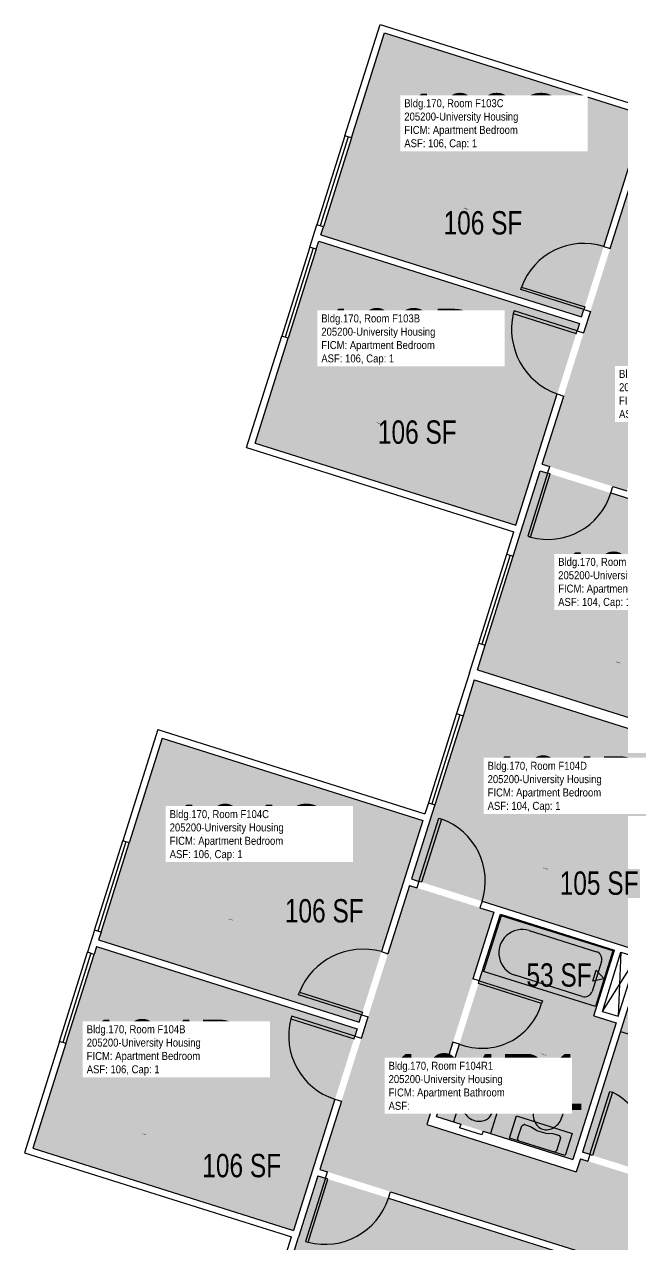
# Model space of a CAD drawing. Header units: inches. Extents: x -56 to 1071, y -144 to 3121.
# Drawn here: x -10 to 297, y 2076 to 2703 of the extents above; entities that cross this region are included whole.
import ezdxf
from ezdxf.enums import TextEntityAlignment as Align

# ---------------------------------------------------------------- set-up
doc = ezdxf.new("R2010")
doc.units = ezdxf.units.IN
doc.header["$LTSCALE"] = 10
doc.header["$MEASUREMENT"] = 0
for name, color, linetype in [('A-DOOR', 2, 'CONTINUOUS'), ('A-FLOR', 3, 'CONTINUOUS'), ('A-GLAZ', 1, 'CONTINUOUS'), ('A-IDEN-RNUM', 7, 'CONTINUOUS'), ('A-IDEN-SNUM', 4, 'CONTINUOUS'), ('A-IDEN-VNUM', 4, 'CONTINUOUS'), ('A-WALL', 5, 'CONTINUOUS'), ('AREA-TEXT', 3, 'CONTINUOUS'), ('P-SANR-FIXT', 2, 'CONTINUOUS'), ('Rooms-Category-Color', 7, 'CONTINUOUS'), ('Rooms-College-Color', 7, 'CONTINUOUS'), ('Rooms-Department-Color', 7, 'CONTINUOUS'), ('Rooms-Division-Color', 7, 'CONTINUOUS'), ('Rooms-Information', 7, 'CONTINUOUS')]:
    doc.layers.add(name, color=color, linetype=linetype)
doc.styles.add('CP_AREA', font='arial.ttf', dxfattribs={"height": 15})
doc.styles.add('CP_ROOMSNUMBER', font='arial.ttf', dxfattribs={"height": 1})
doc.styles.add('CP_ROOMVNUMBER', font='arial.ttf', dxfattribs={"width": 0.85, "height": 0.075})

msp = doc.modelspace()

# ---------------------------------------------------------------- hatches: boundary and pattern name
at = {"layer": 'Rooms-Category-Color', "true_color": 0x728ef3}
for points in [[(308.73, 2655.96), (276.03, 2552.24), (142.03, 2594.48), (174.73, 2698.2)], [(255.85, 2476.54), (301.85, 2622.47), (474, 2568.2), (475.05, 2571.54), (440.24, 2582.51), (472.49, 2684.8), (608.87, 2641.81), (528.52, 2386.92), (447.93, 2412.32), (481.3, 2518.19), (408.34, 2541.19), (410.45, 2547.87), (333.68, 2572.07), (299.25, 2462.87)], [(274.98, 2548.9), (242.28, 2445.18), (108.28, 2487.43), (140.98, 2591.15)], [(254.79, 2473.22), (222.54, 2370.93), (356.54, 2328.69), (388.78, 2430.97)], [(188.65, 2263.4), (220.9, 2365.68), (354.89, 2323.44), (322.65, 2221.15)], [(161.78, 2189.82), (194.48, 2293.54), (60.48, 2335.78), (27.78, 2232.07)], [(187.61, 2260.06), (141.6, 2114.15), (313.74, 2059.87), (312.69, 2056.53), (277.88, 2067.51), (245.63, 1965.22), (382.01, 1922.22), (462.37, 2177.1), (381.78, 2202.51), (348.4, 2096.65), (275.45, 2119.65), (273.34, 2112.97), (196.57, 2137.17), (231, 2246.38)], [(234.34, 2245.33), (201.56, 2141.37), (271.66, 2119.27), (293.8, 2189.49), (282.35, 2193.09), (292.99, 2226.84)], [(128.03, 2082.76), (160.73, 2186.48), (26.73, 2228.73), (-5.97, 2125.01)], [(307.77, 2222.18), (276.5, 2122.99), (344.21, 2101.64), (362.89, 2160.89), (329.99, 2171.26), (342.58, 2211.2)], [(274.54, 2068.56), (242.29, 1966.27), (108.29, 2008.51), (140.54, 2110.8)]]:
    msp.add_hatch(color=171, dxfattribs=at).paths.add_polyline_path(points)
at = {"layer": 'Rooms-College-Color', "true_color": 0xadadad}
for points in [[(308.73, 2655.96), (276.03, 2552.24), (142.03, 2594.48), (174.73, 2698.2)], [(255.85, 2476.54), (301.85, 2622.47), (474, 2568.2), (475.05, 2571.54), (440.24, 2582.51), (472.49, 2684.8), (608.87, 2641.81), (528.52, 2386.92), (447.93, 2412.32), (481.3, 2518.19), (408.34, 2541.19), (410.45, 2547.87), (333.68, 2572.07), (299.25, 2462.87)], [(274.98, 2548.9), (242.28, 2445.18), (108.28, 2487.43), (140.98, 2591.15)], [(254.79, 2473.22), (222.54, 2370.93), (356.54, 2328.69), (388.78, 2430.97)], [(188.65, 2263.4), (220.9, 2365.68), (354.89, 2323.44), (322.65, 2221.15)], [(161.78, 2189.82), (194.48, 2293.54), (60.48, 2335.78), (27.78, 2232.07)], [(187.61, 2260.06), (141.6, 2114.15), (313.74, 2059.87), (312.69, 2056.53), (277.88, 2067.51), (245.63, 1965.22), (382.01, 1922.22), (462.37, 2177.1), (381.78, 2202.51), (348.4, 2096.65), (275.45, 2119.65), (273.34, 2112.97), (196.57, 2137.17), (231, 2246.38)], [(234.34, 2245.33), (201.56, 2141.37), (271.66, 2119.27), (293.8, 2189.49), (282.35, 2193.09), (292.99, 2226.84)], [(128.03, 2082.76), (160.73, 2186.48), (26.73, 2228.73), (-5.97, 2125.01)], [(307.77, 2222.18), (276.5, 2122.99), (344.21, 2101.64), (362.89, 2160.89), (329.99, 2171.26), (342.58, 2211.2)], [(274.54, 2068.56), (242.29, 1966.27), (108.29, 2008.51), (140.54, 2110.8)]]:
    msp.add_hatch(color=253, dxfattribs=at).paths.add_polyline_path(points)
at = {"layer": 'Rooms-Department-Color', "true_color": 0x604aed}
for points in [[(308.73, 2655.96), (276.03, 2552.24), (142.03, 2594.48), (174.73, 2698.2)], [(255.85, 2476.54), (301.85, 2622.47), (474, 2568.2), (475.05, 2571.54), (440.24, 2582.51), (472.49, 2684.8), (608.87, 2641.81), (528.52, 2386.92), (447.93, 2412.32), (481.3, 2518.19), (408.34, 2541.19), (410.45, 2547.87), (333.68, 2572.07), (299.25, 2462.87)], [(274.98, 2548.9), (242.28, 2445.18), (108.28, 2487.43), (140.98, 2591.15)], [(254.79, 2473.22), (222.54, 2370.93), (356.54, 2328.69), (388.78, 2430.97)], [(188.65, 2263.4), (220.9, 2365.68), (354.89, 2323.44), (322.65, 2221.15)], [(161.78, 2189.82), (194.48, 2293.54), (60.48, 2335.78), (27.78, 2232.07)], [(187.61, 2260.06), (141.6, 2114.15), (313.74, 2059.87), (312.69, 2056.53), (277.88, 2067.51), (245.63, 1965.22), (382.01, 1922.22), (462.37, 2177.1), (381.78, 2202.51), (348.4, 2096.65), (275.45, 2119.65), (273.34, 2112.97), (196.57, 2137.17), (231, 2246.38)], [(234.34, 2245.33), (201.56, 2141.37), (271.66, 2119.27), (293.8, 2189.49), (282.35, 2193.09), (292.99, 2226.84)], [(128.03, 2082.76), (160.73, 2186.48), (26.73, 2228.73), (-5.97, 2125.01)], [(307.77, 2222.18), (276.5, 2122.99), (344.21, 2101.64), (362.89, 2160.89), (329.99, 2171.26), (342.58, 2211.2)], [(274.54, 2068.56), (242.29, 1966.27), (108.29, 2008.51), (140.54, 2110.8)]]:
    msp.add_hatch(color=173, dxfattribs=at).paths.add_polyline_path(points)
at = {"layer": 'Rooms-Division-Color', "true_color": 0x604aed}
for points in [[(308.73, 2655.96), (276.03, 2552.24), (142.03, 2594.48), (174.73, 2698.2)], [(255.85, 2476.54), (301.85, 2622.47), (474, 2568.2), (475.05, 2571.54), (440.24, 2582.51), (472.49, 2684.8), (608.87, 2641.81), (528.52, 2386.92), (447.93, 2412.32), (481.3, 2518.19), (408.34, 2541.19), (410.45, 2547.87), (333.68, 2572.07), (299.25, 2462.87)], [(274.98, 2548.9), (242.28, 2445.18), (108.28, 2487.43), (140.98, 2591.15)], [(254.79, 2473.22), (222.54, 2370.93), (356.54, 2328.69), (388.78, 2430.97)], [(188.65, 2263.4), (220.9, 2365.68), (354.89, 2323.44), (322.65, 2221.15)], [(161.78, 2189.82), (194.48, 2293.54), (60.48, 2335.78), (27.78, 2232.07)], [(187.61, 2260.06), (141.6, 2114.15), (313.74, 2059.87), (312.69, 2056.53), (277.88, 2067.51), (245.63, 1965.22), (382.01, 1922.22), (462.37, 2177.1), (381.78, 2202.51), (348.4, 2096.65), (275.45, 2119.65), (273.34, 2112.97), (196.57, 2137.17), (231, 2246.38)], [(234.34, 2245.33), (201.56, 2141.37), (271.66, 2119.27), (293.8, 2189.49), (282.35, 2193.09), (292.99, 2226.84)], [(128.03, 2082.76), (160.73, 2186.48), (26.73, 2228.73), (-5.97, 2125.01)], [(307.77, 2222.18), (276.5, 2122.99), (344.21, 2101.64), (362.89, 2160.89), (329.99, 2171.26), (342.58, 2211.2)], [(274.54, 2068.56), (242.29, 1966.27), (108.29, 2008.51), (140.54, 2110.8)]]:
    msp.add_hatch(color=173, dxfattribs=at).paths.add_polyline_path(points)

# ---------------------------------------------------------------- linework, layer by layer
at = {"layer": 'A-DOOR'}
for p, q in [((244.82, 2566.26), (245.24, 2567.61)), ((277.24, 2556.04), (244.82, 2566.26)), ((245.24, 2567.61), (277.67, 2557.39)), ((241.36, 2555.3), (240.93, 2553.94)), ((240.93, 2553.94), (273.36, 2543.72)), ((273.79, 2545.07), (241.36, 2555.3)), ((277.67, 2557.39), (277.24, 2556.04)), ((273.36, 2543.72), (273.79, 2545.07)), ((258.62, 2472), (248.39, 2439.58)), ((249.75, 2439.15), (259.97, 2471.58)), ((259.97, 2471.58), (258.62, 2472)), ((248.39, 2439.58), (249.75, 2439.15)), ((192.46, 2262.19), (202.69, 2294.62)), ((204.04, 2294.2), (193.81, 2261.77)), ((202.69, 2294.62), (204.04, 2294.2)), ((193.81, 2261.77), (192.46, 2262.19)), ((223.08, 2209.64), (223.5, 2210.99)), ((255.5, 2199.42), (223.08, 2209.64)), ((223.5, 2210.99), (255.93, 2200.77)), ((130.56, 2203.86), (130.98, 2205.21)), ((162.98, 2193.64), (130.56, 2203.86)), ((130.98, 2205.21), (163.41, 2194.99)), ((163.41, 2194.99), (162.98, 2193.64)), ((255.93, 2200.77), (255.5, 2199.42)), ((127.1, 2192.89), (126.67, 2191.54)), ((126.67, 2191.54), (159.1, 2181.32)), ((159.53, 2182.67), (127.1, 2192.89)), ((159.1, 2181.32), (159.53, 2182.67)), ((280.31, 2121.78), (290.53, 2154.21)), ((291.88, 2153.78), (281.66, 2121.36)), ((290.53, 2154.21), (291.88, 2153.78)), ((281.66, 2121.36), (280.31, 2121.78)), ((144.35, 2109.6), (134.13, 2077.17)), ((135.48, 2076.75), (145.71, 2109.17)), ((145.71, 2109.17), (144.35, 2109.6)), ((134.13, 2077.17), (135.48, 2076.75))]:
    msp.add_line(p, q, dxfattribs=at)
for centre, radius, start, end in [((277.2, 2556.08), 33.98, 72.42062, 160.14824), ((275.47, 2546.02), 35.43, 167.07564, 250.36872), ((258.76, 2471.69), 33.77, 254.50829, 342.93607), ((192.76, 2262.37), 33.77, 342.06889, 70.49667), ((163.82, 2191.9), 35.43, 74.63623, 157.92932), ((224.87, 2208.27), 31.88, 248.68082, 343.88474), ((159.47, 2182.66), 33.98, 164.85672, 252.58434), ((276.81, 2123.47), 33.85, 341.55692, 63.553), ((144.09, 2110.03), 34.38, 255.49788, 341.94317)]:
    msp.add_arc(centre, radius, start, end, dxfattribs=at)
at = {"layer": 'A-FLOR'}
for p, q in [((286.74, 2195.38), (304.43, 2223.23)), ((296.32, 2225.79), (294.84, 2192.83))]:
    msp.add_line(p, q, dxfattribs=at)
at = {"layer": 'A-GLAZ'}
for p, q in [((154.41, 2645.35), (139.98, 2599.57)), ((156.08, 2644.83), (141.65, 2599.05)), ((157.75, 2644.3), (143.32, 2598.52)), ((136.37, 2588.13), (121.94, 2542.35)), ((138.04, 2587.6), (123.61, 2541.82)), ((139.71, 2587.08), (125.28, 2541.3)), ((223.2, 2384.61), (237.63, 2430.39)), ((239.3, 2429.86), (224.87, 2384.08)), ((226.54, 2383.56), (240.97, 2429.33)), ((211.77, 2348.38), (197.34, 2302.6)), ((213.44, 2347.85), (199.01, 2302.07)), ((215.11, 2347.33), (200.67, 2301.55)), ((25.72, 2237.17), (40.16, 2282.95)), ((41.82, 2282.42), (27.39, 2236.65)), ((29.06, 2236.12), (43.49, 2281.9)), ((7.68, 2179.95), (22.11, 2225.73)), ((23.78, 2225.2), (9.35, 2179.42)), ((11.02, 2178.9), (25.45, 2224.67))]:
    msp.add_line(p, q, dxfattribs=at)
at = {"layer": 'A-WALL'}
for p, q in [((154.41, 2645.35), (172.45, 2702.58)), ((157.75, 2644.3), (174.74, 2698.19)), ((172.45, 2702.58), (309.79, 2659.28)), ((174.74, 2698.19), (308.74, 2655.95)), ((287.47, 2588.47), (308.74, 2655.95)), ((157.75, 2644.3), (154.41, 2645.35)), ((290.8, 2587.42), (301.85, 2622.47)), ((136.37, 2588.13), (139.98, 2599.57)), ((143.32, 2598.52), (139.98, 2599.57)), ((142.04, 2594.47), (143.32, 2598.52)), ((139.71, 2587.08), (140.99, 2591.13)), ((140.99, 2591.13), (274.99, 2548.89)), ((142.04, 2594.47), (276.04, 2552.23)), ((139.71, 2587.08), (136.37, 2588.13)), ((287.47, 2588.47), (290.8, 2587.42)), ((276.04, 2552.23), (277.24, 2556.04)), ((280.58, 2554.99), (277.13, 2544.02)), ((277.24, 2556.04), (280.58, 2554.99)), ((274.99, 2548.89), (273.79, 2545.07)), ((103.9, 2485.13), (121.94, 2542.35)), ((108.29, 2487.41), (125.28, 2541.3)), ((125.28, 2541.3), (121.94, 2542.35)), ((273.79, 2545.07), (277.13, 2544.02)), ((242.29, 2445.17), (263.56, 2512.65)), ((255.85, 2476.54), (266.9, 2511.59)), ((263.56, 2512.65), (266.9, 2511.59)), ((103.9, 2485.13), (241.24, 2441.83)), ((108.29, 2487.41), (242.29, 2445.17)), ((244.88, 2441.73), (254.8, 2473.21)), ((254.8, 2473.21), (258.62, 2472)), ((255.85, 2476.54), (259.67, 2475.34)), ((258.62, 2472), (259.67, 2475.34)), ((291.04, 2461.78), (292.1, 2465.12)), ((292.1, 2465.12), (299.25, 2462.87)), ((291.04, 2461.78), (388.8, 2430.97)), ((237.63, 2430.39), (241.24, 2441.83)), ((240.97, 2429.33), (244.88, 2441.73)), ((237.63, 2430.39), (240.97, 2429.33)), ((218.39, 2369.35), (223.2, 2384.61)), ((222.56, 2370.92), (226.54, 2383.56)), ((223.2, 2384.61), (226.54, 2383.56)), ((222.56, 2370.92), (356.56, 2328.68)), ((218.38, 2369.36), (211.77, 2348.38)), ((220.9, 2365.68), (215.11, 2347.33)), ((220.9, 2365.68), (354.89, 2323.44)), ((211.77, 2348.38), (215.11, 2347.33)), ((58.2, 2340.17), (40.16, 2282.95)), ((58.2, 2340.17), (195.53, 2296.88)), ((60.48, 2335.78), (43.49, 2281.9)), ((60.48, 2335.78), (194.48, 2293.54)), ((197.34, 2302.6), (195.53, 2296.88)), ((197.34, 2302.6), (200.67, 2301.55)), ((200.67, 2301.55), (199.17, 2296.78)), ((199.17, 2296.78), (188.65, 2263.4)), ((194.48, 2293.54), (173.21, 2226.06)), ((43.49, 2281.9), (40.16, 2282.95)), ((187.6, 2260.06), (176.55, 2225.01)), ((187.6, 2260.06), (191.41, 2258.86)), ((188.65, 2263.4), (192.46, 2262.19)), ((192.46, 2262.19), (191.41, 2258.86)), ((224.89, 2251.97), (223.84, 2248.63)), ((224.89, 2251.97), (322.65, 2221.15)), ((230.99, 2246.38), (220.17, 2212.04)), ((223.5, 2210.99), (234.33, 2245.33)), ((223.84, 2248.63), (230.99, 2246.38)), ((234.33, 2245.33), (292.98, 2226.83)), ((25.72, 2237.17), (22.11, 2225.73)), ((29.06, 2236.12), (25.72, 2237.17)), ((29.06, 2236.12), (27.78, 2232.07)), ((26.73, 2228.73), (25.45, 2224.67)), ((26.73, 2228.73), (160.73, 2186.48)), ((27.78, 2232.07), (161.78, 2189.82)), ((173.21, 2226.06), (176.55, 2225.01)), ((282.35, 2193.1), (292.98, 2226.83)), ((25.45, 2224.67), (22.11, 2225.73)), ((307.76, 2222.17), (276.49, 2122.99)), ((286.74, 2195.38), (296.32, 2225.78)), ((294.84, 2192.83), (304.43, 2223.23)), ((296.32, 2225.78), (304.43, 2223.23)), ((223.5, 2210.99), (220.17, 2212.04)), ((286.74, 2195.38), (294.84, 2192.83)), ((161.78, 2189.82), (162.98, 2193.64)), ((162.86, 2181.62), (166.32, 2192.58)), ((162.98, 2193.64), (166.32, 2192.58)), ((293.79, 2189.49), (271.65, 2119.27)), ((282.35, 2193.1), (293.79, 2189.49)), ((160.73, 2186.48), (159.53, 2182.67)), ((159.53, 2182.67), (162.86, 2181.62)), ((7.68, 2179.95), (-10.36, 2122.72)), ((11.02, 2178.9), (-5.97, 2125.01)), ((11.02, 2178.9), (7.68, 2179.95)), ((209.94, 2179.62), (196.56, 2137.18)), ((201.55, 2141.37), (213.28, 2178.57)), ((213.28, 2178.57), (209.94, 2179.62)), ((149.3, 2150.24), (128.03, 2082.76)), ((152.64, 2149.19), (141.59, 2114.14)), ((149.3, 2150.24), (152.64, 2149.19)), ((201.55, 2141.37), (213.95, 2137.46)), ((196.56, 2137.18), (273.34, 2112.97)), ((213.95, 2137.46), (213.35, 2135.55)), ((224.8, 2131.95), (213.35, 2135.55)), ((225.4, 2133.85), (224.8, 2131.95)), ((225.4, 2133.85), (271.65, 2119.27)), ((-10.36, 2122.72), (126.98, 2079.43)), ((-5.97, 2125.01), (128.03, 2082.76)), ((275.44, 2119.65), (273.34, 2112.97)), ((275.44, 2119.65), (279.26, 2118.45)), ((280.31, 2121.78), (276.49, 2122.99)), ((280.31, 2121.78), (279.26, 2118.45)), ((141.59, 2114.14), (145.41, 2112.94)), ((140.54, 2110.8), (130.62, 2079.33)), ((140.54, 2110.8), (144.35, 2109.6)), ((144.35, 2109.6), (145.41, 2112.94)), ((176.78, 2099.38), (177.83, 2102.71)), ((177.83, 2102.71), (313.74, 2059.87)), ((176.78, 2099.38), (274.54, 2068.56)), ((123.37, 2067.98), (126.98, 2079.43)), ((126.71, 2066.93), (130.62, 2079.33))]:
    msp.add_line(p, q, dxfattribs=at)
at = {"layer": 'P-SANR-FIXT'}
for p, q in [((234.74, 2244.54), (225.72, 2215.93)), ((292.2, 2226.43), (234.74, 2244.54)), ((249.17, 2236.9), (283.65, 2226.03)), ((292.2, 2226.43), (283.18, 2197.81)), ((286.27, 2220.99), (281.44, 2205.67)), ((283.18, 2197.81), (225.72, 2215.93)), ((276.4, 2203.04), (241.93, 2213.91)), ((281.83, 2210.82), (283.63, 2216.54)), ((283.63, 2216.54), (287.69, 2212.12)), ((287.69, 2212.12), (281.83, 2210.82)), ((296.08, 2185.1), (330.89, 2174.12)), ((215.29, 2155), (210.14, 2138.66)), ((217.17, 2155.98), (233.38, 2150.86)), ((234.36, 2148.98), (229.21, 2132.65)), ((238.94, 2130.24), (242.55, 2141.68)), ((242.55, 2141.68), (271.16, 2132.66)), ((242.55, 2141.68), (271.16, 2132.66)), ((243.17, 2129.95), (245.28, 2136.63)), ((245.28, 2136.63), (246.38, 2137.2)), ((246.7, 2137.23), (249.87, 2136.23)), ((249.87, 2136.23), (252.86, 2134.26)), ((252.96, 2134.21), (257.62, 2132.74)), ((257.73, 2132.72), (261.31, 2132.62)), ((261.31, 2132.62), (264.65, 2131.57)), ((271.16, 2132.66), (267.55, 2121.22)), ((267.55, 2121.22), (238.94, 2130.24)), ((243.82, 2128.7), (243.17, 2129.95)), ((261.95, 2122.99), (243.82, 2128.7)), ((265.25, 2130.15), (263.2, 2123.64)), ((264.65, 2131.57), (265.22, 2130.47)), ((263.2, 2123.64), (261.95, 2122.99))]:
    msp.add_line(p, q, dxfattribs=at)
for centre, radius, start, end in [((245.55, 2225.41), 12.05, 72.50165, 252.50165), ((282.44, 2222.2), 4.02, 342.50165, 72.50165), ((277.61, 2206.87), 4.02, 252.50165, 342.50165), ((216.72, 2154.55), 1.5, 72.50165, 162.50165), ((221.52, 2145.25), 6.59, 112.60256, 136.31007), ((221.93, 2144.27), 7.65, 91.73101, 112.60256), ((221.97, 2142.93), 9, 72.50165, 91.73101), ((221.97, 2142.93), 9, 53.2723, 72.50165), ((232.93, 2149.43), 1.5, 342.50165, 72.50165), ((260.81, 2143.65), 9.33, 123.02919, 143.66627), ((260.02, 2144.86), 7.89, 99.20284, 123.02919), ((259.77, 2146.42), 6.3, 72.50165, 99.20284), ((259.77, 2146.42), 6.3, 45.80046, 72.50165), ((258.66, 2145.29), 7.89, 21.97411, 45.80046), ((220.67, 2146.06), 5.42, 162.50165, 188.69324), ((221.83, 2146.24), 6.59, 188.69324, 212.40075), ((220.67, 2146.06), 5.42, 136.31007, 162.50165), ((222.77, 2144.01), 7.65, 32.40075, 53.2723), ((223.67, 2144.58), 6.59, 8.69324, 32.40075), ((224.83, 2144.75), 5.42, 342.50165, 8.69324), ((262.3, 2142.55), 11.18, 162.50165, 181.33704), ((262.3, 2142.55), 11.18, 143.66627, 162.50165), ((256.48, 2144.4), 10.24, 1.33704, 21.97411), ((258.17, 2144.44), 8.55, 338.72622, 1.33704), ((222.73, 2146.81), 7.65, 212.40075, 233.2723), ((223.53, 2147.89), 9, 233.2723, 252.50165), ((223.53, 2147.89), 9, 252.50165, 271.73101), ((223.57, 2146.54), 7.65, 271.73101, 292.60256), ((223.98, 2145.56), 6.59, 292.60256, 316.31007), ((224.83, 2144.75), 5.42, 316.31007, 342.50165), ((260.45, 2142.51), 9.33, 181.33704, 201.97411), ((259.11, 2141.97), 7.89, 201.97411, 225.80046), ((255.47, 2144.7), 11.18, 323.66627, 342.50165), ((246.57, 2136.83), 0.418, 72.50165, 117.50165), ((253.09, 2134.6), 0.418, 236.55626, 252.50165), ((258, 2140.83), 6.3, 225.80046, 252.50165), ((258, 2140.83), 6.3, 252.50165, 279.20284), ((257.74, 2133.14), 0.418, 252.50165, 268.44705), ((257.75, 2142.4), 7.89, 279.20284, 303.02919), ((256.96, 2143.61), 9.33, 303.02919, 323.66627), ((264.85, 2130.28), 0.418, 342.50165, 27.50165)]:
    msp.add_arc(centre, radius, start, end, dxfattribs=at)

# ---------------------------------------------------------------- texts
at = {"layer": 'A-IDEN-RNUM', "style": 'CP_ROOMSNUMBER'}
for s, rotation, p in [('0103-C0', 342.43339, (215.21, 2608.1)), ('0103-B0', 342.46613, (170.48, 2497.76)), ('0103-A0', 342.43339, (293.57, 2374.93)), ('0104-D0', 342.46613, (256.15, 2269.01)), ('0104-C0', 342.43339, (94.61, 2242.77)), ('0104-R1', 342.84986, (255.2, 2173.43)), ('0104-B0', 342.46613, (49.88, 2132.44))]:
    msp.add_text(s, height=0.36, rotation=rotation, dxfattribs=at).set_placement(p)
at = {"layer": 'A-IDEN-SNUM', "style": 'CP_ROOMSNUMBER'}
for s, rotation, p in [('1700F103C0', 342.43339, (215.21, 2608.1)), ('1700F103B0', 342.46613, (170.48, 2497.76)), ('1700F103A0', 342.43339, (293.57, 2374.93)), ('1700F104D0', 342.46613, (256.15, 2269.01)), ('1700F104C0', 342.43339, (94.61, 2242.77)), ('1700F104R1', 342.84986, (255.2, 2173.43)), ('1700F104B0', 342.46613, (49.88, 2132.44))]:
    msp.add_text(s, height=0.36, rotation=rotation, dxfattribs=at).set_placement(p)
at = {"layer": 'A-IDEN-VNUM', "style": 'CP_ROOMVNUMBER', "width": 0.85}
for s, p in [('103C', (184.93, 2638.2)), ('103B', (142.27, 2527.63)), ('103A', (264.04, 2402.49)), ('104D', (227.76, 2297.7)), ('104C', (64.32, 2272.88)), ('104B', (21.67, 2162.31)), ('104R1', (176.85, 2144.73))]:
    msp.add_text(s, height=28.8, dxfattribs=at).set_placement(p)
at = {"layer": 'AREA-TEXT', "style": 'CP_AREA', "width": 0.75}
for s, p in [('106 SF', (225.38, 2600.61)), ('106 SF', (191.63, 2493.06)), ('105 SF', (285.08, 2261.28)), ('106 SF', (143.81, 2247.06)), ('53 SF', (264.49, 2214.06)), ('106 SF', (101.35, 2116.13))]:
    msp.add_text(s, height=12, dxfattribs=at).set_placement(p, align=Align.MIDDLE_CENTER)

# ---------------------------------------------------------------- next in the draw order: texts
at = {"layer": 'Rooms-Information', "char_height": 4.1143, "width": 92.16, "attachment_point": 7, "style": 'CP_ROOMVNUMBER', "bg_fill": 3, "box_fill_scale": 1.5, "bg_fill_color": 256, "bg_fill_true_color": 13158600, "bg_fill_transparency": 0}
for s, insert in [('Bldg.170, Room F103C^M^J205200-University Housing^M^JFICM: Apartment Bedroom^M^JASF: 106, Cap: 1', (184.93, 2638.2)), ('Bldg.170, Room F103B^M^J205200-University Housing^M^JFICM: Apartment Bedroom^M^JASF: 106, Cap: 1', (142.27, 2527.63)), ('Bldg.170, Room F103R2^M^J205200-University Housing^M^JFICM: Apartment Bathroom^M^JASF: ', (295.32, 2500.28)), ('Bldg.170, Room F103A^M^J205200-University Housing^M^JFICM: Apartment Bedroom^M^JASF: 104, Cap: 1', (264.04, 2402.49)), ('Bldg.170, Room F104D^M^J205200-University Housing^M^JFICM: Apartment Bedroom^M^JASF: 104, Cap: 1', (227.76, 2297.7)), ('Bldg.170, Room F104C^M^J205200-University Housing^M^JFICM: Apartment Bedroom^M^JASF: 106, Cap: 1', (64.32, 2272.88)), ('Bldg.170, Room F104B^M^J205200-University Housing^M^JFICM: Apartment Bedroom^M^JASF: 106, Cap: 1', (21.67, 2162.31)), ('Bldg.170, Room F104R1^M^J205200-University Housing^M^JFICM: Apartment Bathroom^M^JASF: ', (176.85, 2144.73))]:
    msp.add_mtext(s, dxfattribs=dict(at, insert=insert))

doc.saveas('drawing.dxf')
